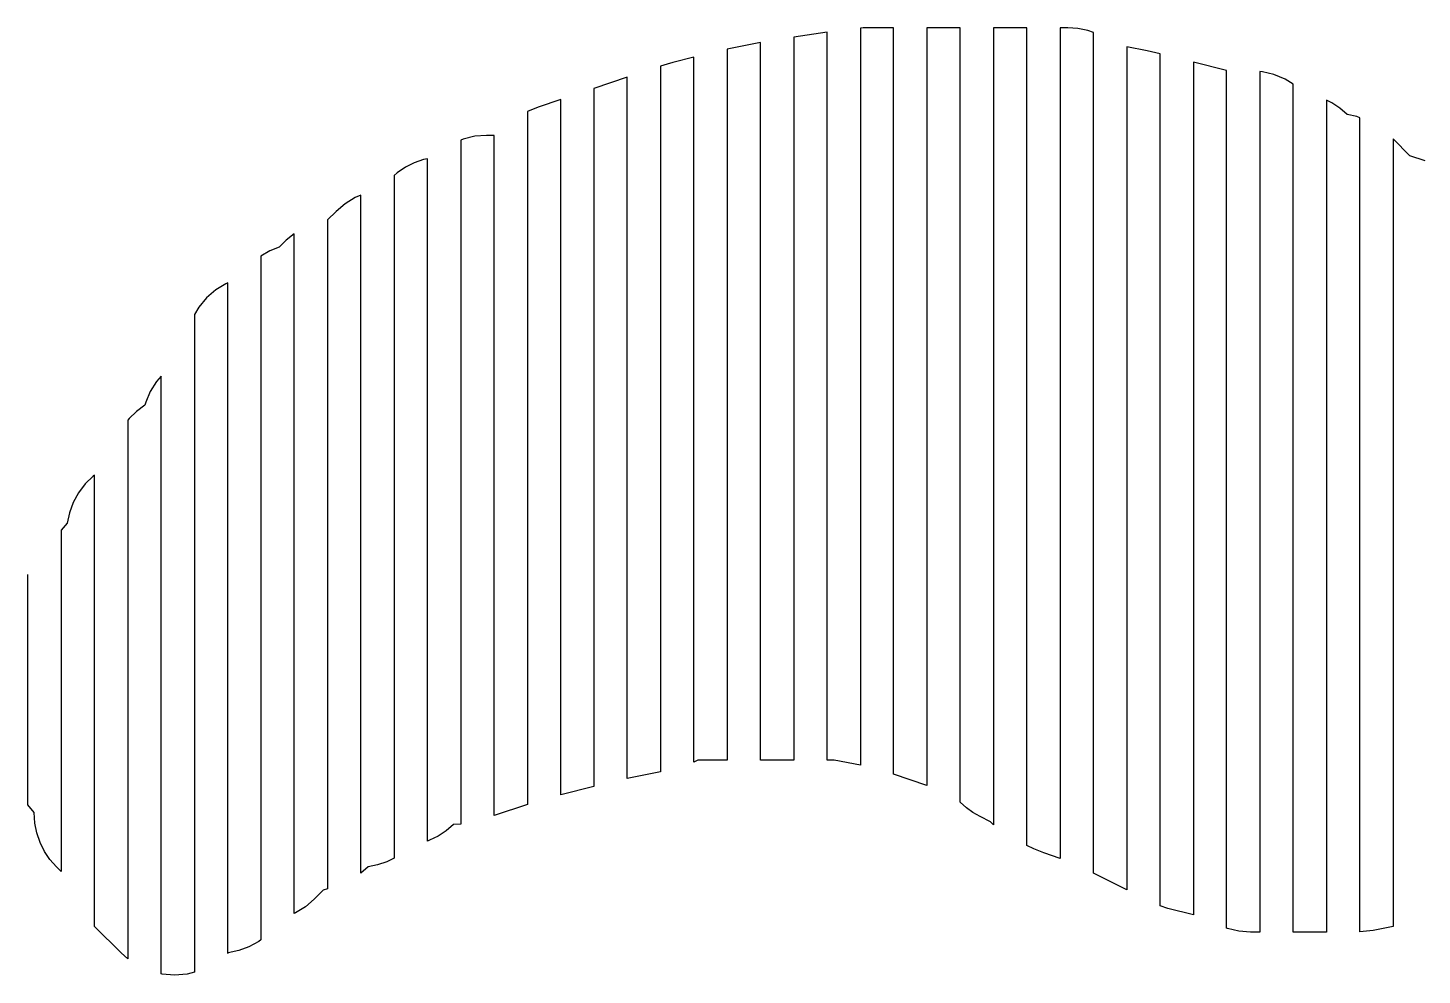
# Model space of a CAD drawing. Header units: metres. Extents: x -6 to 1890, y -8 to 898.
# Drawn here: x 769.6 to 937.1, y 317.9 to 431.8 of the extents above; entities that cross this region are included whole.
import ezdxf

# ---------------------------------------------------------------- set-up
doc = ezdxf.new("R2010")
doc.units = ezdxf.units.M
doc.layers.add('PASSADAS_COMPLETAS', color=1, linetype='CONTINUOUS')
doc.layers.add('PECAS_2D', color=3, linetype='CONTINUOUS')

msp = doc.modelspace()

# ---------------------------------------------------------------- linework, layer by layer
at = {"layer": 'PASSADAS_COMPLETAS'}
msp.add_lwpolyline([(937.433, 415.804), (935.594, 416.417), (933.578, 418.433), (933.578, 411.948), (933.578, 410.651), (933.578, 408.057), (933.578, 405.464), (933.578, 402.87), (933.578, 400.276), (933.578, 397.682), (933.578, 395.088), (933.578, 392.494), (933.578, 389.901), (933.578, 386.01), (933.578, 383.416), (933.578, 382.119), (933.578, 380.822), (933.578, 379.525), (933.578, 378.228), (933.578, 375.634), (933.578, 374.338), (933.578, 373.041), (933.578, 371.744), (933.578, 370.447), (933.578, 369.15), (933.578, 334.133), (933.578, 332.836), (933.578, 331.539), (933.578, 330.242), (933.578, 328.945), (933.578, 327.648), (933.578, 323.758), (931.17, 323.276), (929.578, 323.118), (929.578, 326.982), (929.578, 328.27), (929.578, 329.557), (929.578, 330.845), (929.578, 332.133), (929.578, 333.421), (929.578, 368.191), (929.578, 369.478), (929.578, 370.766), (929.578, 372.054), (929.578, 373.342), (929.578, 374.629), (929.578, 375.917), (929.578, 377.205), (929.578, 378.493), (929.578, 383.644), (929.578, 386.219), (929.578, 388.795), (929.578, 391.37), (929.578, 393.946), (929.578, 396.522), (929.578, 399.097), (929.578, 401.673), (929.578, 404.248), (929.578, 406.824), (929.578, 409.399), (929.578, 413.263), (929.578, 420.989), (929.213, 421.116), (928.064, 421.361), (927.191, 422.129), (926.214, 422.787), (925.578, 423.105), (925.578, 416.611), (925.578, 415.312), (925.578, 412.715), (925.578, 410.117), (925.578, 407.52), (925.578, 404.922), (925.578, 402.325), (925.578, 399.727), (925.578, 397.129), (925.578, 394.532), (925.578, 391.934), (925.578, 389.337), (925.578, 385.44), (925.578, 382.843), (925.578, 380.245), (925.578, 377.648), (925.578, 375.05), (925.578, 373.752), (925.578, 372.453), (925.578, 371.154), (925.578, 369.855), (925.578, 333.49), (925.578, 332.191), (925.578, 330.892), (925.578, 329.593), (925.578, 328.295), (925.578, 326.996), (925.578, 323.099), (921.578, 323.099), (921.578, 326.97), (921.578, 328.26), (921.578, 329.55), (921.578, 330.84), (921.578, 332.13), (921.578, 333.42), (921.578, 372.121), (921.578, 373.411), (921.578, 374.702), (921.578, 375.992), (921.578, 377.282), (921.578, 378.572), (921.578, 381.152), (921.578, 383.732), (921.578, 386.312), (921.578, 388.892), (921.578, 391.472), (921.578, 394.052), (921.578, 396.632), (921.578, 399.213), (921.578, 401.793), (921.578, 404.373), (921.578, 406.953), (921.578, 409.533), (921.578, 412.113), (921.578, 414.693), (921.578, 417.273), (921.578, 418.563), (921.578, 425.014), (920.599, 425.616), (919.263, 426.169), (917.865, 426.502), (917.578, 426.525), (917.578, 420.061), (917.578, 418.768), (917.578, 416.182), (917.578, 413.597), (917.578, 411.011), (917.578, 408.425), (917.578, 405.84), (917.578, 403.254), (917.578, 400.668), (917.578, 398.083), (917.578, 395.497), (917.578, 392.912), (917.578, 390.326), (917.578, 386.447), (917.578, 383.862), (917.578, 381.276), (917.578, 379.983), (917.578, 378.691), (917.578, 377.398), (917.578, 376.105), (917.578, 333.442), (917.578, 332.149), (917.578, 330.856), (917.578, 329.564), (917.578, 328.271), (917.578, 326.978), (917.578, 323.099), (916.459, 323.099), (915.061, 323.207), (913.688, 323.532), (913.578, 323.576), (913.578, 327.441), (913.578, 328.73), (913.578, 330.018), (913.578, 331.306), (913.578, 333.883), (913.578, 378.975), (913.578, 380.263), (913.578, 381.551), (913.578, 382.84), (913.578, 385.416), (913.578, 387.993), (913.578, 390.569), (913.578, 393.146), (913.578, 395.723), (913.578, 398.299), (913.578, 400.876), (913.578, 403.453), (913.578, 406.029), (913.578, 408.606), (913.578, 411.183), (913.578, 413.759), (913.578, 416.336), (913.578, 418.913), (913.578, 420.201), (913.578, 421.489), (913.578, 426.643), (909.578, 427.643), (909.578, 422.455), (909.578, 421.158), (909.578, 418.564), (909.578, 415.97), (909.578, 413.377), (909.578, 410.783), (909.578, 408.189), (909.578, 405.595), (909.578, 401.704), (909.578, 399.11), (909.578, 396.517), (909.578, 393.923), (909.578, 391.329), (909.578, 388.735), (909.578, 386.141), (909.578, 384.844), (909.578, 383.547), (909.578, 382.25), (909.578, 380.954), (909.578, 335.561), (909.578, 334.264), (909.578, 332.968), (909.578, 331.671), (909.578, 330.374), (909.578, 329.077), (909.578, 327.78), (909.578, 325.186), (906.497, 325.956), (905.578, 326.24), (905.578, 330.129), (905.578, 331.425), (905.578, 332.721), (905.578, 334.018), (905.578, 335.314), (905.578, 336.61), (905.578, 381.978), (905.578, 383.274), (905.578, 384.571), (905.578, 385.867), (905.578, 387.163), (905.578, 389.756), (905.578, 392.348), (905.578, 394.941), (905.578, 397.533), (905.578, 400.125), (905.578, 402.718), (905.578, 405.31), (905.578, 407.903), (905.578, 410.495), (905.578, 413.088), (905.578, 415.68), (905.578, 418.273), (905.578, 420.865), (905.578, 422.161), (905.578, 423.458), (905.578, 428.643), (904.025, 429.02), (901.578, 429.51), (901.578, 424.313), (901.578, 423.014), (901.578, 420.415), (901.578, 417.817), (901.578, 415.219), (901.578, 412.62), (901.578, 410.022), (901.578, 407.424), (901.578, 404.825), (901.578, 402.227), (901.578, 399.628), (901.578, 397.03), (901.578, 394.432), (901.578, 391.833), (901.578, 389.235), (901.578, 387.936), (901.578, 386.637), (901.578, 385.337), (901.578, 339.866), (901.578, 338.567), (901.578, 337.268), (901.578, 335.968), (901.578, 334.669), (901.578, 333.37), (901.578, 332.071), (901.578, 328.173), (897.578, 330.173), (897.578, 334.06), (897.578, 335.355), (897.578, 336.651), (897.578, 337.946), (897.578, 339.242), (897.578, 340.537), (897.578, 385.878), (897.578, 387.173), (897.578, 388.469), (897.578, 389.764), (897.578, 391.06), (897.578, 393.65), (897.578, 396.241), (897.578, 398.832), (897.578, 401.423), (897.578, 404.014), (897.578, 406.605), (897.578, 409.196), (897.578, 411.787), (897.578, 414.378), (897.578, 416.969), (897.578, 419.559), (897.578, 422.15), (897.578, 423.446), (897.578, 424.741), (897.578, 431.219), (896.903, 431.455), (895.697, 431.701), (894.485, 431.782), (893.578, 431.782), (893.578, 425.3), (893.578, 424.004), (893.578, 421.411), (893.578, 417.522), (893.578, 414.929), (893.578, 412.336), (893.578, 409.743), (893.578, 407.15), (893.578, 404.557), (893.578, 401.964), (893.578, 399.372), (893.578, 396.779), (893.578, 394.186), (893.578, 391.593), (893.578, 390.297), (893.578, 389), (893.578, 387.704), (893.578, 343.626), (893.578, 342.329), (893.578, 341.033), (893.578, 339.736), (893.578, 338.44), (893.578, 337.143), (893.578, 335.847), (893.578, 331.958), (891.607, 332.615), (890.415, 333.108), (889.578, 333.527), (889.578, 338.698), (889.578, 339.991), (889.578, 341.284), (889.578, 342.577), (889.578, 343.87), (889.578, 345.163), (889.578, 346.455), (889.578, 389.119), (889.578, 390.412), (889.578, 391.704), (889.578, 392.997), (889.578, 395.583), (889.578, 398.169), (889.578, 400.754), (889.578, 403.34), (889.578, 405.926), (889.578, 408.511), (889.578, 411.097), (889.578, 413.683), (889.578, 416.268), (889.578, 418.854), (889.578, 422.732), (889.578, 424.025), (889.578, 425.318), (889.578, 431.782), (885.578, 431.782), (885.578, 425.311), (885.578, 421.428), (885.578, 418.839), (885.578, 416.251), (885.578, 413.662), (885.578, 411.073), (885.578, 408.485), (885.578, 405.896), (885.578, 403.308), (885.578, 400.719), (885.578, 398.13), (885.578, 395.542), (885.578, 394.248), (885.578, 392.953), (885.578, 391.659), (885.578, 390.365), (885.578, 348.947), (885.578, 346.359), (885.578, 345.064), (885.578, 343.77), (885.578, 342.476), (885.578, 341.181), (885.578, 336.004), (885.217, 336.354), (883.952, 336.986), (883.105, 337.468), (882.312, 338.04), (881.578, 338.7), (881.578, 342.578), (881.578, 343.871), (881.578, 345.164), (881.578, 346.457), (881.578, 347.75), (881.578, 349.043), (881.578, 350.335), (881.578, 390.412), (881.578, 391.705), (881.578, 392.998), (881.578, 394.291), (881.578, 396.876), (881.578, 399.462), (881.578, 402.048), (881.578, 404.633), (881.578, 407.219), (881.578, 409.804), (881.578, 412.39), (881.578, 416.268), (881.578, 418.854), (881.578, 421.44), (881.578, 424.025), (881.578, 425.318), (881.578, 426.611), (881.578, 431.782), (877.578, 431.782), (877.578, 426.58), (877.578, 425.279), (877.578, 422.678), (877.578, 420.076), (877.578, 417.475), (877.578, 414.874), (877.578, 412.273), (877.578, 409.671), (877.578, 407.07), (877.578, 404.469), (877.578, 401.868), (877.578, 399.266), (877.578, 396.665), (877.578, 394.064), (877.578, 392.763), (877.578, 390.162), (877.578, 351.143), (877.578, 349.842), (877.578, 348.542), (877.578, 347.241), (877.578, 345.941), (877.578, 344.64), (877.578, 343.339), (877.578, 340.738), (873.578, 342.071), (873.578, 344.672), (873.578, 345.972), (873.578, 347.272), (873.578, 348.572), (873.578, 349.872), (873.578, 351.172), (873.578, 352.473), (873.578, 391.477), (873.578, 392.777), (873.578, 394.078), (873.578, 395.378), (873.578, 396.678), (873.578, 399.278), (873.578, 401.879), (873.578, 404.479), (873.578, 407.079), (873.578, 409.68), (873.578, 412.28), (873.578, 414.88), (873.578, 417.48), (873.578, 420.081), (873.578, 422.681), (873.578, 423.981), (873.578, 425.281), (873.578, 431.782), (869.925, 431.782), (869.578, 431.757), (869.578, 425.242), (869.578, 423.939), (869.578, 421.333), (869.578, 418.727), (869.578, 416.121), (869.578, 413.515), (869.578, 410.909), (869.578, 408.303), (869.578, 405.697), (869.578, 403.091), (869.578, 400.485), (869.578, 397.879), (869.578, 396.576), (869.578, 395.273), (869.578, 393.97), (869.578, 392.667), (869.578, 391.364), (869.578, 352.274), (869.578, 350.971), (869.578, 349.668), (869.578, 348.365), (869.578, 347.062), (869.578, 345.759), (869.578, 343.153), (866.439, 343.781), (865.578, 343.781), (865.578, 347.64), (865.578, 348.927), (865.578, 350.213), (865.578, 351.499), (865.578, 352.786), (865.578, 354.072), (865.578, 391.376), (865.578, 392.663), (865.578, 393.949), (865.578, 395.236), (865.578, 396.522), (865.578, 399.095), (865.578, 401.667), (865.578, 404.24), (865.578, 406.813), (865.578, 409.385), (865.578, 411.958), (865.578, 414.531), (865.578, 417.104), (865.578, 419.676), (865.578, 422.249), (865.578, 423.535), (865.578, 424.822), (865.578, 431.253), (861.578, 430.682), (861.578, 424.197), (861.578, 422.9), (861.578, 420.306), (861.578, 417.712), (861.578, 415.118), (861.578, 412.524), (861.578, 409.93), (861.578, 407.336), (861.578, 404.742), (861.578, 402.147), (861.578, 399.553), (861.578, 396.959), (861.578, 395.662), (861.578, 394.365), (861.578, 393.068), (861.578, 391.771), (861.578, 354.157), (861.578, 352.86), (861.578, 351.563), (861.578, 350.266), (861.578, 348.969), (861.578, 347.672), (861.578, 343.781), (857.578, 343.781), (857.578, 347.642), (857.578, 348.929), (857.578, 350.216), (857.578, 351.503), (857.578, 352.79), (857.578, 354.077), (857.578, 391.4), (857.578, 392.687), (857.578, 393.974), (857.578, 395.261), (857.578, 396.548), (857.578, 399.122), (857.578, 401.696), (857.578, 404.27), (857.578, 406.844), (857.578, 409.418), (857.578, 411.992), (857.578, 414.566), (857.578, 417.14), (857.578, 419.714), (857.578, 422.288), (857.578, 423.575), (857.578, 430.01), (853.578, 429.21), (853.578, 422.738), (853.578, 421.444), (853.578, 418.855), (853.578, 416.266), (853.578, 413.677), (853.578, 411.089), (853.578, 408.5), (853.578, 405.911), (853.578, 403.322), (853.578, 399.439), (853.578, 396.851), (853.578, 394.262), (853.578, 392.967), (853.578, 391.673), (853.578, 390.379), (853.578, 354.136), (853.578, 352.842), (853.578, 351.547), (853.578, 350.253), (853.578, 348.959), (853.578, 347.664), (853.578, 343.781), (850.041, 343.781), (849.578, 343.539), (849.578, 347.449), (849.578, 348.753), (849.578, 350.056), (849.578, 351.36), (849.578, 352.664), (849.578, 353.967), (849.578, 390.466), (849.578, 391.769), (849.578, 393.073), (849.578, 394.376), (849.578, 396.983), (849.578, 399.59), (849.578, 402.197), (849.578, 404.805), (849.578, 407.412), (849.578, 410.019), (849.578, 412.626), (849.578, 415.233), (849.578, 417.84), (849.578, 420.447), (849.578, 421.75), (849.578, 428.268), (847.036, 427.633), (846.366, 427.437), (845.578, 427.175), (845.578, 420.749), (845.578, 419.463), (845.578, 416.893), (845.578, 414.323), (845.578, 411.752), (845.578, 409.182), (845.578, 406.611), (845.578, 404.041), (845.578, 401.47), (845.578, 398.9), (845.578, 396.33), (845.578, 395.044), (845.578, 393.759), (845.578, 392.474), (845.578, 391.189), (845.578, 389.904), (845.578, 388.618), (845.578, 352.633), (845.578, 351.347), (845.578, 350.062), (845.578, 348.777), (845.578, 347.492), (845.578, 346.206), (845.578, 342.351), (841.578, 341.551), (841.578, 345.441), (841.578, 346.738), (841.578, 348.035), (841.578, 349.331), (841.578, 350.628), (841.578, 351.925), (841.578, 354.519), (841.578, 388.235), (841.578, 389.532), (841.578, 390.828), (841.578, 392.125), (841.578, 393.422), (841.578, 396.016), (841.578, 398.609), (841.578, 401.203), (841.578, 403.796), (841.578, 406.39), (841.578, 408.983), (841.578, 411.577), (841.578, 414.17), (841.578, 416.764), (841.578, 418.061), (841.578, 419.357), (841.578, 425.841), (837.578, 424.508), (837.578, 418.052), (837.578, 416.761), (837.578, 415.47), (837.578, 412.888), (837.578, 410.306), (837.578, 409.014), (837.578, 406.432), (837.578, 403.85), (837.578, 401.268), (837.578, 398.685), (837.578, 396.103), (837.578, 393.521), (837.578, 392.23), (837.578, 390.939), (837.578, 389.648), (837.578, 388.356), (837.578, 387.065), (837.578, 350.914), (837.578, 349.623), (837.578, 348.332), (837.578, 347.04), (837.578, 345.749), (837.578, 344.458), (837.578, 340.585), (833.578, 339.585), (833.578, 343.443), (833.578, 344.729), (833.578, 346.015), (833.578, 347.301), (833.578, 348.587), (833.578, 349.873), (833.578, 387.167), (833.578, 388.453), (833.578, 389.739), (833.578, 391.025), (833.578, 392.311), (833.578, 394.883), (833.578, 397.455), (833.578, 400.027), (833.578, 402.599), (833.578, 405.171), (833.578, 407.743), (833.578, 409.029), (833.578, 411.601), (833.578, 412.887), (833.578, 414.173), (833.578, 415.459), (833.578, 416.745), (833.578, 423.175), (830.855, 422.267), (829.578, 421.729), (829.578, 415.223), (829.578, 413.922), (829.578, 412.621), (829.578, 411.32), (829.578, 410.019), (829.578, 408.718), (829.578, 406.115), (829.578, 404.814), (829.578, 402.212), (829.578, 399.61), (829.578, 398.309), (829.578, 395.706), (829.578, 393.104), (829.578, 390.502), (829.578, 389.201), (829.578, 387.9), (829.578, 386.599), (829.578, 350.167), (829.578, 348.866), (829.578, 347.565), (829.578, 346.264), (829.578, 344.963), (829.578, 343.662), (829.578, 342.361), (829.578, 338.457), (825.578, 337.124), (825.578, 341.016), (825.578, 342.313), (825.578, 343.611), (825.578, 344.908), (825.578, 346.205), (825.578, 347.503), (825.578, 383.828), (825.578, 385.125), (825.578, 386.423), (825.578, 387.72), (825.578, 389.017), (825.578, 391.612), (825.578, 394.207), (825.578, 396.801), (825.578, 398.099), (825.578, 400.693), (825.578, 401.991), (825.578, 403.288), (825.578, 405.883), (825.578, 407.18), (825.578, 408.477), (825.578, 409.775), (825.578, 411.072), (825.578, 412.369), (825.578, 413.667), (825.578, 418.856), (824.684, 418.856), (823.278, 418.747), (821.88, 418.413), (821.578, 418.288), (821.578, 411.865), (821.578, 410.58), (821.578, 409.295), (821.578, 408.01), (821.578, 406.726), (821.578, 405.441), (821.578, 404.156), (821.578, 402.872), (821.578, 401.587), (821.578, 400.302), (821.578, 399.018), (821.578, 397.733), (821.578, 396.448), (821.578, 393.879), (821.578, 392.594), (821.578, 390.025), (821.578, 388.74), (821.578, 387.455), (821.578, 386.171), (821.578, 384.886), (821.578, 383.601), (821.578, 382.316), (821.578, 346.345), (821.578, 345.06), (821.578, 343.775), (821.578, 342.49), (821.578, 341.206), (821.578, 339.921), (821.578, 336.067), (820.697, 336.026), (819.831, 335.282), (818.868, 334.645), (817.827, 334.134), (817.578, 334.049), (817.578, 339.255), (817.578, 340.556), (817.578, 341.858), (817.578, 343.159), (817.578, 344.461), (817.578, 380.903), (817.578, 382.205), (817.578, 383.506), (817.578, 384.808), (817.578, 386.109), (817.578, 387.411), (817.578, 390.014), (817.578, 391.315), (817.578, 392.617), (817.578, 393.918), (817.578, 395.22), (817.578, 396.521), (817.578, 397.823), (817.578, 399.124), (817.578, 400.426), (817.578, 401.727), (817.578, 403.029), (817.578, 404.33), (817.578, 405.632), (817.578, 406.933), (817.578, 408.235), (817.578, 409.536), (817.578, 416.044), (817.101, 415.945), (815.988, 415.56), (814.929, 415.032), (813.952, 414.374), (813.578, 414.045), (813.578, 407.533), (813.578, 406.231), (813.578, 404.929), (813.578, 403.627), (813.578, 402.325), (813.578, 401.022), (813.578, 399.72), (813.578, 398.418), (813.578, 395.814), (813.578, 394.511), (813.578, 393.209), (813.578, 391.907), (813.578, 390.605), (813.578, 389.302), (813.578, 388), (813.578, 386.698), (813.578, 385.396), (813.578, 384.094), (813.578, 382.791), (813.578, 381.489), (813.578, 380.187), (813.578, 343.725), (813.578, 342.423), (813.578, 341.12), (813.578, 339.818), (813.578, 338.516), (813.578, 337.214), (813.578, 335.911), (813.578, 332.005), (812.698, 331.566), (811.585, 331.181), (810.437, 330.935), (809.578, 330.2), (809.578, 334.079), (809.578, 335.373), (809.578, 336.666), (809.578, 337.959), (809.578, 339.252), (809.578, 340.546), (809.578, 378.05), (809.578, 379.344), (809.578, 380.637), (809.578, 381.93), (809.578, 383.223), (809.578, 384.517), (809.578, 385.81), (809.578, 387.103), (809.578, 388.397), (809.578, 389.69), (809.578, 390.983), (809.578, 392.276), (809.578, 393.57), (809.578, 394.863), (809.578, 396.156), (809.578, 397.449), (809.578, 398.743), (809.578, 400.036), (809.578, 401.329), (809.578, 402.622), (809.578, 403.916), (809.578, 405.209), (809.578, 411.675), (808.881, 411.381), (807.681, 410.64), (806.616, 409.728), (805.578, 408.69), (805.578, 402.207), (805.578, 400.91), (805.578, 399.614), (805.578, 398.317), (805.578, 397.021), (805.578, 395.724), (805.578, 394.428), (805.578, 393.131), (805.578, 390.538), (805.578, 389.241), (805.578, 387.945), (805.578, 386.648), (805.578, 385.352), (805.578, 384.055), (805.578, 382.759), (805.578, 381.462), (805.578, 380.165), (805.578, 378.869), (805.578, 377.572), (805.578, 376.276), (805.578, 339.972), (805.578, 338.675), (805.578, 337.379), (805.578, 336.082), (805.578, 334.786), (805.578, 333.489), (805.578, 332.193), (805.578, 328.303), (805.04, 328.124), (803.974, 327.057), (802.909, 326.145), (801.709, 325.404), (801.578, 325.348), (801.578, 329.237), (801.578, 330.533), (801.578, 331.83), (801.578, 333.126), (801.578, 334.422), (801.578, 335.718), (801.578, 337.015), (801.578, 374.605), (801.578, 377.198), (801.578, 378.494), (801.578, 379.79), (801.578, 381.087), (801.578, 382.383), (801.578, 383.679), (801.578, 384.975), (801.578, 386.272), (801.578, 387.568), (801.578, 388.864), (801.578, 390.16), (801.578, 391.456), (801.578, 392.753), (801.578, 394.049), (801.578, 395.345), (801.578, 396.641), (801.578, 397.938), (801.578, 399.234), (801.578, 407.011), (800.613, 406.279), (799.769, 405.442), (798.645, 404.972), (797.578, 404.345), (797.578, 396.519), (797.578, 393.911), (797.578, 392.606), (797.578, 391.302), (797.578, 389.998), (797.578, 388.694), (797.578, 387.389), (797.578, 386.085), (797.578, 384.781), (797.578, 383.476), (797.578, 382.172), (797.578, 380.868), (797.578, 379.564), (797.578, 378.259), (797.578, 376.955), (797.578, 375.651), (797.578, 374.347), (797.578, 373.042), (797.578, 371.738), (797.578, 333.914), (797.578, 332.61), (797.578, 331.306), (797.578, 330.001), (797.578, 328.697), (797.578, 327.393), (797.578, 322.176), (797.301, 321.967), (796.135, 321.33), (794.901, 320.874), (793.633, 320.594), (793.578, 320.547), (793.578, 324.446), (793.578, 325.746), (793.578, 327.045), (793.578, 328.345), (793.578, 329.645), (793.578, 330.944), (793.578, 332.244), (793.578, 371.235), (793.578, 373.834), (793.578, 375.134), (793.578, 376.434), (793.578, 377.733), (793.578, 379.033), (793.578, 380.333), (793.578, 381.633), (793.578, 382.932), (793.578, 384.232), (793.578, 385.532), (793.578, 386.831), (793.578, 388.131), (793.578, 389.431), (793.578, 390.73), (793.578, 392.03), (793.578, 393.33), (793.578, 401.128), (793.362, 401.037), (792.142, 400.279), (791.049, 399.331), (790.126, 398.23), (789.578, 397.318), (789.578, 386.952), (789.578, 385.656), (789.578, 384.36), (789.578, 383.065), (789.578, 381.769), (789.578, 380.473), (789.578, 379.177), (789.578, 377.881), (789.578, 376.586), (789.578, 375.29), (789.578, 373.994), (789.578, 372.698), (789.578, 371.402), (789.578, 368.811), (789.578, 328.642), (789.578, 327.346), (789.578, 326.05), (789.578, 324.754), (789.578, 323.458), (789.578, 322.163), (789.578, 318.275), (788.696, 318.053), (787.198, 317.929), (785.701, 318.053), (785.578, 318.084), (785.578, 321.932), (785.578, 323.215), (785.578, 324.498), (785.578, 325.781), (785.578, 327.064), (785.578, 328.347), (785.578, 329.63), (785.578, 333.478), (785.578, 365.549), (785.578, 366.832), (785.578, 368.115), (785.578, 369.397), (785.578, 370.68), (785.578, 371.963), (785.578, 374.529), (785.578, 375.812), (785.578, 377.094), (785.578, 378.377), (785.578, 379.66), (785.578, 380.943), (785.578, 382.226), (785.578, 389.923), (785.022, 389.274), (784.28, 388.074), (783.736, 386.782), (783.614, 386.416), (782.626, 385.691), (781.737, 384.832), (781.578, 384.63), (781.578, 375.567), (781.578, 374.272), (781.578, 372.977), (781.578, 371.682), (781.578, 370.387), (781.578, 369.093), (781.578, 367.798), (781.578, 366.503), (781.578, 365.208), (781.578, 363.913), (781.578, 362.619), (781.578, 335.428), (781.578, 334.133), (781.578, 332.838), (781.578, 331.544), (781.578, 330.249), (781.578, 328.954), (781.578, 327.659), (781.578, 326.364), (781.578, 319.891), (780.764, 320.594), (777.578, 323.78), (777.578, 331.529), (777.578, 332.82), (777.578, 334.112), (777.578, 335.403), (777.578, 336.694), (777.578, 337.986), (777.578, 339.277), (777.578, 340.569), (777.578, 344.443), (777.578, 358.649), (777.578, 361.232), (777.578, 362.523), (777.578, 363.815), (777.578, 365.106), (777.578, 366.398), (777.578, 367.689), (777.578, 368.981), (777.578, 378.021), (777.408, 377.895), (776.473, 376.971), (775.673, 375.91), (775.036, 374.744), (774.58, 373.51), (774.301, 372.242), (773.578, 371.398), (773.578, 363.705), (773.578, 362.422), (773.578, 361.14), (773.578, 359.858), (773.578, 358.576), (773.578, 357.293), (773.578, 348.317), (773.578, 347.035), (773.578, 344.47), (773.578, 343.188), (773.578, 341.906), (773.578, 340.623), (773.578, 330.365), (773.008, 330.935), (772.233, 331.817), (771.569, 332.808), (771.035, 333.887), (770.649, 335.028), (770.418, 336.199), (770.343, 337.479), (769.578, 338.391), (769.578, 366.067)], dxfattribs=at)
at = {"layer": 'PECAS_2D'}
msp.add_lwpolyline([(937.433, 415.804), (935.594, 416.417), (933.578, 418.433), (933.578, 411.948), (933.578, 410.651), (933.578, 408.057), (933.578, 405.464), (933.578, 402.87), (933.578, 400.276), (933.578, 397.682), (933.578, 395.088), (933.578, 392.494), (933.578, 389.901), (933.578, 386.01), (933.578, 383.416), (933.578, 382.119), (933.578, 380.822), (933.578, 379.525), (933.578, 378.228), (933.578, 375.634), (933.578, 374.338), (933.578, 373.041), (933.578, 371.744), (933.578, 370.447), (933.578, 369.15), (933.578, 334.133), (933.578, 332.836), (933.578, 331.539), (933.578, 330.242), (933.578, 328.945), (933.578, 327.648), (933.578, 323.758), (931.17, 323.276), (929.578, 323.118), (929.578, 326.982), (929.578, 328.27), (929.578, 329.557), (929.578, 330.845), (929.578, 332.133), (929.578, 333.421), (929.578, 368.191), (929.578, 369.478), (929.578, 370.766), (929.578, 372.054), (929.578, 373.342), (929.578, 374.629), (929.578, 375.917), (929.578, 377.205), (929.578, 378.493), (929.578, 383.644), (929.578, 386.219), (929.578, 388.795), (929.578, 391.37), (929.578, 393.946), (929.578, 396.522), (929.578, 399.097), (929.578, 401.673), (929.578, 404.248), (929.578, 406.824), (929.578, 409.399), (929.578, 413.263), (929.578, 420.989), (929.213, 421.116), (928.064, 421.361), (927.191, 422.129), (926.214, 422.787), (925.578, 423.105), (925.578, 416.611), (925.578, 415.312), (925.578, 412.715), (925.578, 410.117), (925.578, 407.52), (925.578, 404.922), (925.578, 402.325), (925.578, 399.727), (925.578, 397.129), (925.578, 394.532), (925.578, 391.934), (925.578, 389.337), (925.578, 385.44), (925.578, 382.843), (925.578, 380.245), (925.578, 377.648), (925.578, 375.05), (925.578, 373.752), (925.578, 372.453), (925.578, 371.154), (925.578, 369.855), (925.578, 333.49), (925.578, 332.191), (925.578, 330.892), (925.578, 329.593), (925.578, 328.295), (925.578, 326.996), (925.578, 323.099), (921.578, 323.099), (921.578, 326.97), (921.578, 328.26), (921.578, 329.55), (921.578, 330.84), (921.578, 332.13), (921.578, 333.42), (921.578, 372.121), (921.578, 373.411), (921.578, 374.702), (921.578, 375.992), (921.578, 377.282), (921.578, 378.572), (921.578, 381.152), (921.578, 383.732), (921.578, 386.312), (921.578, 388.892), (921.578, 391.472), (921.578, 394.052), (921.578, 396.632), (921.578, 399.213), (921.578, 401.793), (921.578, 404.373), (921.578, 406.953), (921.578, 409.533), (921.578, 412.113), (921.578, 414.693), (921.578, 417.273), (921.578, 418.563), (921.578, 425.014), (920.599, 425.616), (919.263, 426.169), (917.865, 426.502), (917.578, 426.525), (917.578, 420.061), (917.578, 418.768), (917.578, 416.182), (917.578, 413.597), (917.578, 411.011), (917.578, 408.425), (917.578, 405.84), (917.578, 403.254), (917.578, 400.668), (917.578, 398.083), (917.578, 395.497), (917.578, 392.912), (917.578, 390.326), (917.578, 386.447), (917.578, 383.862), (917.578, 381.276), (917.578, 379.983), (917.578, 378.691), (917.578, 377.398), (917.578, 376.105), (917.578, 333.442), (917.578, 332.149), (917.578, 330.856), (917.578, 329.564), (917.578, 328.271), (917.578, 326.978), (917.578, 323.099), (916.459, 323.099), (915.061, 323.207), (913.688, 323.532), (913.578, 323.576), (913.578, 327.441), (913.578, 328.73), (913.578, 330.018), (913.578, 331.306), (913.578, 333.883), (913.578, 378.975), (913.578, 380.263), (913.578, 381.551), (913.578, 382.84), (913.578, 385.416), (913.578, 387.993), (913.578, 390.569), (913.578, 393.146), (913.578, 395.723), (913.578, 398.299), (913.578, 400.876), (913.578, 403.453), (913.578, 406.029), (913.578, 408.606), (913.578, 411.183), (913.578, 413.759), (913.578, 416.336), (913.578, 418.913), (913.578, 420.201), (913.578, 421.489), (913.578, 426.643), (909.578, 427.643), (909.578, 422.455), (909.578, 421.158), (909.578, 418.564), (909.578, 415.97), (909.578, 413.377), (909.578, 410.783), (909.578, 408.189), (909.578, 405.595), (909.578, 401.704), (909.578, 399.11), (909.578, 396.517), (909.578, 393.923), (909.578, 391.329), (909.578, 388.735), (909.578, 386.141), (909.578, 384.844), (909.578, 383.547), (909.578, 382.25), (909.578, 380.954), (909.578, 335.561), (909.578, 334.264), (909.578, 332.968), (909.578, 331.671), (909.578, 330.374), (909.578, 329.077), (909.578, 327.78), (909.578, 325.186), (906.497, 325.956), (905.578, 326.24), (905.578, 330.129), (905.578, 331.425), (905.578, 332.721), (905.578, 334.018), (905.578, 335.314), (905.578, 336.61), (905.578, 381.978), (905.578, 383.274), (905.578, 384.571), (905.578, 385.867), (905.578, 387.163), (905.578, 389.756), (905.578, 392.348), (905.578, 394.941), (905.578, 397.533), (905.578, 400.125), (905.578, 402.718), (905.578, 405.31), (905.578, 407.903), (905.578, 410.495), (905.578, 413.088), (905.578, 415.68), (905.578, 418.273), (905.578, 420.865), (905.578, 422.161), (905.578, 423.458), (905.578, 428.643), (904.025, 429.02), (901.578, 429.51), (901.578, 424.313), (901.578, 423.014), (901.578, 420.415), (901.578, 417.817), (901.578, 415.219), (901.578, 412.62), (901.578, 410.022), (901.578, 407.424), (901.578, 404.825), (901.578, 402.227), (901.578, 399.628), (901.578, 397.03), (901.578, 394.432), (901.578, 391.833), (901.578, 389.235), (901.578, 387.936), (901.578, 386.637), (901.578, 385.337), (901.578, 339.866), (901.578, 338.567), (901.578, 337.268), (901.578, 335.968), (901.578, 334.669), (901.578, 333.37), (901.578, 332.071), (901.578, 328.173), (897.578, 330.173), (897.578, 334.06), (897.578, 335.355), (897.578, 336.651), (897.578, 337.946), (897.578, 339.242), (897.578, 340.537), (897.578, 385.878), (897.578, 387.173), (897.578, 388.469), (897.578, 389.764), (897.578, 391.06), (897.578, 393.65), (897.578, 396.241), (897.578, 398.832), (897.578, 401.423), (897.578, 404.014), (897.578, 406.605), (897.578, 409.196), (897.578, 411.787), (897.578, 414.378), (897.578, 416.969), (897.578, 419.559), (897.578, 422.15), (897.578, 423.446), (897.578, 424.741), (897.578, 431.219), (896.903, 431.455), (895.697, 431.701), (894.485, 431.782), (893.578, 431.782), (893.578, 425.3), (893.578, 424.004), (893.578, 421.411), (893.578, 417.522), (893.578, 414.929), (893.578, 412.336), (893.578, 409.743), (893.578, 407.15), (893.578, 404.557), (893.578, 401.964), (893.578, 399.372), (893.578, 396.779), (893.578, 394.186), (893.578, 391.593), (893.578, 390.297), (893.578, 389), (893.578, 387.704), (893.578, 343.626), (893.578, 342.329), (893.578, 341.033), (893.578, 339.736), (893.578, 338.44), (893.578, 337.143), (893.578, 335.847), (893.578, 331.958), (891.607, 332.615), (890.415, 333.108), (889.578, 333.527), (889.578, 338.698), (889.578, 339.991), (889.578, 341.284), (889.578, 342.577), (889.578, 343.87), (889.578, 345.163), (889.578, 346.455), (889.578, 389.119), (889.578, 390.412), (889.578, 391.704), (889.578, 392.997), (889.578, 395.583), (889.578, 398.169), (889.578, 400.754), (889.578, 403.34), (889.578, 405.926), (889.578, 408.511), (889.578, 411.097), (889.578, 413.683), (889.578, 416.268), (889.578, 418.854), (889.578, 422.732), (889.578, 424.025), (889.578, 425.318), (889.578, 431.782), (885.578, 431.782), (885.578, 425.311), (885.578, 421.428), (885.578, 418.839), (885.578, 416.251), (885.578, 413.662), (885.578, 411.073), (885.578, 408.485), (885.578, 405.896), (885.578, 403.308), (885.578, 400.719), (885.578, 398.13), (885.578, 395.542), (885.578, 394.248), (885.578, 392.953), (885.578, 391.659), (885.578, 390.365), (885.578, 348.947), (885.578, 346.359), (885.578, 345.064), (885.578, 343.77), (885.578, 342.476), (885.578, 341.181), (885.578, 336.004), (885.217, 336.354), (883.952, 336.986), (883.105, 337.468), (882.312, 338.04), (881.578, 338.7), (881.578, 342.578), (881.578, 343.871), (881.578, 345.164), (881.578, 346.457), (881.578, 347.75), (881.578, 349.043), (881.578, 350.335), (881.578, 390.412), (881.578, 391.705), (881.578, 392.998), (881.578, 394.291), (881.578, 396.876), (881.578, 399.462), (881.578, 402.048), (881.578, 404.633), (881.578, 407.219), (881.578, 409.804), (881.578, 412.39), (881.578, 416.268), (881.578, 418.854), (881.578, 421.44), (881.578, 424.025), (881.578, 425.318), (881.578, 426.611), (881.578, 431.782), (877.578, 431.782), (877.578, 426.58), (877.578, 425.279), (877.578, 422.678), (877.578, 420.076), (877.578, 417.475), (877.578, 414.874), (877.578, 412.273), (877.578, 409.671), (877.578, 407.07), (877.578, 404.469), (877.578, 401.868), (877.578, 399.266), (877.578, 396.665), (877.578, 394.064), (877.578, 392.763), (877.578, 390.162), (877.578, 351.143), (877.578, 349.842), (877.578, 348.542), (877.578, 347.241), (877.578, 345.941), (877.578, 344.64), (877.578, 343.339), (877.578, 340.738), (873.578, 342.071), (873.578, 344.672), (873.578, 345.972), (873.578, 347.272), (873.578, 348.572), (873.578, 349.872), (873.578, 351.172), (873.578, 352.473), (873.578, 391.477), (873.578, 392.777), (873.578, 394.078), (873.578, 395.378), (873.578, 396.678), (873.578, 399.278), (873.578, 401.879), (873.578, 404.479), (873.578, 407.079), (873.578, 409.68), (873.578, 412.28), (873.578, 414.88), (873.578, 417.48), (873.578, 420.081), (873.578, 422.681), (873.578, 423.981), (873.578, 425.281), (873.578, 431.782), (869.925, 431.782), (869.578, 431.757), (869.578, 425.242), (869.578, 423.939), (869.578, 421.333), (869.578, 418.727), (869.578, 416.121), (869.578, 413.515), (869.578, 410.909), (869.578, 408.303), (869.578, 405.697), (869.578, 403.091), (869.578, 400.485), (869.578, 397.879), (869.578, 396.576), (869.578, 395.273), (869.578, 393.97), (869.578, 392.667), (869.578, 391.364), (869.578, 352.274), (869.578, 350.971), (869.578, 349.668), (869.578, 348.365), (869.578, 347.062), (869.578, 345.759), (869.578, 343.153), (866.439, 343.781), (865.578, 343.781), (865.578, 347.64), (865.578, 348.927), (865.578, 350.213), (865.578, 351.499), (865.578, 352.786), (865.578, 354.072), (865.578, 391.376), (865.578, 392.663), (865.578, 393.949), (865.578, 395.236), (865.578, 396.522), (865.578, 399.095), (865.578, 401.667), (865.578, 404.24), (865.578, 406.813), (865.578, 409.385), (865.578, 411.958), (865.578, 414.531), (865.578, 417.104), (865.578, 419.676), (865.578, 422.249), (865.578, 423.535), (865.578, 424.822), (865.578, 431.253), (861.578, 430.682), (861.578, 424.197), (861.578, 422.9), (861.578, 420.306), (861.578, 417.712), (861.578, 415.118), (861.578, 412.524), (861.578, 409.93), (861.578, 407.336), (861.578, 404.742), (861.578, 402.147), (861.578, 399.553), (861.578, 396.959), (861.578, 395.662), (861.578, 394.365), (861.578, 393.068), (861.578, 391.771), (861.578, 354.157), (861.578, 352.86), (861.578, 351.563), (861.578, 350.266), (861.578, 348.969), (861.578, 347.672), (861.578, 343.781), (857.578, 343.781), (857.578, 347.642), (857.578, 348.929), (857.578, 350.216), (857.578, 351.503), (857.578, 352.79), (857.578, 354.077), (857.578, 391.4), (857.578, 392.687), (857.578, 393.974), (857.578, 395.261), (857.578, 396.548), (857.578, 399.122), (857.578, 401.696), (857.578, 404.27), (857.578, 406.844), (857.578, 409.418), (857.578, 411.992), (857.578, 414.566), (857.578, 417.14), (857.578, 419.714), (857.578, 422.288), (857.578, 423.575), (857.578, 430.01), (853.578, 429.21), (853.578, 422.738), (853.578, 421.444), (853.578, 418.855), (853.578, 416.266), (853.578, 413.677), (853.578, 411.089), (853.578, 408.5), (853.578, 405.911), (853.578, 403.322), (853.578, 399.439), (853.578, 396.851), (853.578, 394.262), (853.578, 392.967), (853.578, 391.673), (853.578, 390.379), (853.578, 354.136), (853.578, 352.842), (853.578, 351.547), (853.578, 350.253), (853.578, 348.959), (853.578, 347.664), (853.578, 343.781), (850.041, 343.781), (849.578, 343.539), (849.578, 347.449), (849.578, 348.753), (849.578, 350.056), (849.578, 351.36), (849.578, 352.664), (849.578, 353.967), (849.578, 390.466), (849.578, 391.769), (849.578, 393.073), (849.578, 394.376), (849.578, 396.983), (849.578, 399.59), (849.578, 402.197), (849.578, 404.805), (849.578, 407.412), (849.578, 410.019), (849.578, 412.626), (849.578, 415.233), (849.578, 417.84), (849.578, 420.447), (849.578, 421.75), (849.578, 428.268), (847.036, 427.633), (846.366, 427.437), (845.578, 427.175), (845.578, 420.749), (845.578, 419.463), (845.578, 416.893), (845.578, 414.323), (845.578, 411.752), (845.578, 409.182), (845.578, 406.611), (845.578, 404.041), (845.578, 401.47), (845.578, 398.9), (845.578, 396.33), (845.578, 395.044), (845.578, 393.759), (845.578, 392.474), (845.578, 391.189), (845.578, 389.904), (845.578, 388.618), (845.578, 352.633), (845.578, 351.347), (845.578, 350.062), (845.578, 348.777), (845.578, 347.492), (845.578, 346.206), (845.578, 342.351), (841.578, 341.551), (841.578, 345.441), (841.578, 346.738), (841.578, 348.035), (841.578, 349.331), (841.578, 350.628), (841.578, 351.925), (841.578, 354.519), (841.578, 388.235), (841.578, 389.532), (841.578, 390.828), (841.578, 392.125), (841.578, 393.422), (841.578, 396.016), (841.578, 398.609), (841.578, 401.203), (841.578, 403.796), (841.578, 406.39), (841.578, 408.983), (841.578, 411.577), (841.578, 414.17), (841.578, 416.764), (841.578, 418.061), (841.578, 419.357), (841.578, 425.841), (837.578, 424.508), (837.578, 418.052), (837.578, 416.761), (837.578, 415.47), (837.578, 412.888), (837.578, 410.306), (837.578, 409.014), (837.578, 406.432), (837.578, 403.85), (837.578, 401.268), (837.578, 398.685), (837.578, 396.103), (837.578, 393.521), (837.578, 392.23), (837.578, 390.939), (837.578, 389.648), (837.578, 388.356), (837.578, 387.065), (837.578, 350.914), (837.578, 349.623), (837.578, 348.332), (837.578, 347.04), (837.578, 345.749), (837.578, 344.458), (837.578, 340.585), (833.578, 339.585), (833.578, 343.443), (833.578, 344.729), (833.578, 346.015), (833.578, 347.301), (833.578, 348.587), (833.578, 349.873), (833.578, 387.167), (833.578, 388.453), (833.578, 389.739), (833.578, 391.025), (833.578, 392.311), (833.578, 394.883), (833.578, 397.455), (833.578, 400.027), (833.578, 402.599), (833.578, 405.171), (833.578, 407.743), (833.578, 409.029), (833.578, 411.601), (833.578, 412.887), (833.578, 414.173), (833.578, 415.459), (833.578, 416.745), (833.578, 423.175), (830.855, 422.267), (829.578, 421.729), (829.578, 415.223), (829.578, 413.922), (829.578, 412.621), (829.578, 411.32), (829.578, 410.019), (829.578, 408.718), (829.578, 406.115), (829.578, 404.814), (829.578, 402.212), (829.578, 399.61), (829.578, 398.309), (829.578, 395.706), (829.578, 393.104), (829.578, 390.502), (829.578, 389.201), (829.578, 387.9), (829.578, 386.599), (829.578, 350.167), (829.578, 348.866), (829.578, 347.565), (829.578, 346.264), (829.578, 344.963), (829.578, 343.662), (829.578, 342.361), (829.578, 338.457), (825.578, 337.124), (825.578, 341.016), (825.578, 342.313), (825.578, 343.611), (825.578, 344.908), (825.578, 346.205), (825.578, 347.503), (825.578, 383.828), (825.578, 385.125), (825.578, 386.423), (825.578, 387.72), (825.578, 389.017), (825.578, 391.612), (825.578, 394.207), (825.578, 396.801), (825.578, 398.099), (825.578, 400.693), (825.578, 401.991), (825.578, 403.288), (825.578, 405.883), (825.578, 407.18), (825.578, 408.477), (825.578, 409.775), (825.578, 411.072), (825.578, 412.369), (825.578, 413.667), (825.578, 418.856), (824.684, 418.856), (823.278, 418.747), (821.88, 418.413), (821.578, 418.288), (821.578, 411.865), (821.578, 410.58), (821.578, 409.295), (821.578, 408.01), (821.578, 406.726), (821.578, 405.441), (821.578, 404.156), (821.578, 402.872), (821.578, 401.587), (821.578, 400.302), (821.578, 399.018), (821.578, 397.733), (821.578, 396.448), (821.578, 393.879), (821.578, 392.594), (821.578, 390.025), (821.578, 388.74), (821.578, 387.455), (821.578, 386.171), (821.578, 384.886), (821.578, 383.601), (821.578, 382.316), (821.578, 346.345), (821.578, 345.06), (821.578, 343.775), (821.578, 342.49), (821.578, 341.206), (821.578, 339.921), (821.578, 336.067), (820.697, 336.026), (819.831, 335.282), (818.868, 334.645), (817.827, 334.134), (817.578, 334.049), (817.578, 339.255), (817.578, 340.556), (817.578, 341.858), (817.578, 343.159), (817.578, 344.461), (817.578, 380.903), (817.578, 382.205), (817.578, 383.506), (817.578, 384.808), (817.578, 386.109), (817.578, 387.411), (817.578, 390.014), (817.578, 391.315), (817.578, 392.617), (817.578, 393.918), (817.578, 395.22), (817.578, 396.521), (817.578, 397.823), (817.578, 399.124), (817.578, 400.426), (817.578, 401.727), (817.578, 403.029), (817.578, 404.33), (817.578, 405.632), (817.578, 406.933), (817.578, 408.235), (817.578, 409.536), (817.578, 416.044), (817.101, 415.945), (815.988, 415.56), (814.929, 415.032), (813.952, 414.374), (813.578, 414.045), (813.578, 407.533), (813.578, 406.231), (813.578, 404.929), (813.578, 403.627), (813.578, 402.325), (813.578, 401.022), (813.578, 399.72), (813.578, 398.418), (813.578, 395.814), (813.578, 394.511), (813.578, 393.209), (813.578, 391.907), (813.578, 390.605), (813.578, 389.302), (813.578, 388), (813.578, 386.698), (813.578, 385.396), (813.578, 384.094), (813.578, 382.791), (813.578, 381.489), (813.578, 380.187), (813.578, 343.725), (813.578, 342.423), (813.578, 341.12), (813.578, 339.818), (813.578, 338.516), (813.578, 337.214), (813.578, 335.911), (813.578, 332.005), (812.698, 331.566), (811.585, 331.181), (810.437, 330.935), (809.578, 330.2), (809.578, 334.079), (809.578, 335.373), (809.578, 336.666), (809.578, 337.959), (809.578, 339.252), (809.578, 340.546), (809.578, 378.05), (809.578, 379.344), (809.578, 380.637), (809.578, 381.93), (809.578, 383.223), (809.578, 384.517), (809.578, 385.81), (809.578, 387.103), (809.578, 388.397), (809.578, 389.69), (809.578, 390.983), (809.578, 392.276), (809.578, 393.57), (809.578, 394.863), (809.578, 396.156), (809.578, 397.449), (809.578, 398.743), (809.578, 400.036), (809.578, 401.329), (809.578, 402.622), (809.578, 403.916), (809.578, 405.209), (809.578, 411.675), (808.881, 411.381), (807.681, 410.64), (806.616, 409.728), (805.578, 408.69), (805.578, 402.207), (805.578, 400.91), (805.578, 399.614), (805.578, 398.317), (805.578, 397.021), (805.578, 395.724), (805.578, 394.428), (805.578, 393.131), (805.578, 390.538), (805.578, 389.241), (805.578, 387.945), (805.578, 386.648), (805.578, 385.352), (805.578, 384.055), (805.578, 382.759), (805.578, 381.462), (805.578, 380.165), (805.578, 378.869), (805.578, 377.572), (805.578, 376.276), (805.578, 339.972), (805.578, 338.675), (805.578, 337.379), (805.578, 336.082), (805.578, 334.786), (805.578, 333.489), (805.578, 332.193), (805.578, 328.303), (805.04, 328.124), (803.974, 327.057), (802.909, 326.145), (801.709, 325.404), (801.578, 325.348), (801.578, 329.237), (801.578, 330.533), (801.578, 331.83), (801.578, 333.126), (801.578, 334.422), (801.578, 335.718), (801.578, 337.015), (801.578, 374.605), (801.578, 377.198), (801.578, 378.494), (801.578, 379.79), (801.578, 381.087), (801.578, 382.383), (801.578, 383.679), (801.578, 384.975), (801.578, 386.272), (801.578, 387.568), (801.578, 388.864), (801.578, 390.16), (801.578, 391.456), (801.578, 392.753), (801.578, 394.049), (801.578, 395.345), (801.578, 396.641), (801.578, 397.938), (801.578, 399.234), (801.578, 407.011), (800.613, 406.279), (799.769, 405.442), (798.645, 404.972), (797.578, 404.345), (797.578, 396.519), (797.578, 393.911), (797.578, 392.606), (797.578, 391.302), (797.578, 389.998), (797.578, 388.694), (797.578, 387.389), (797.578, 386.085), (797.578, 384.781), (797.578, 383.476), (797.578, 382.172), (797.578, 380.868), (797.578, 379.564), (797.578, 378.259), (797.578, 376.955), (797.578, 375.651), (797.578, 374.347), (797.578, 373.042), (797.578, 371.738), (797.578, 333.914), (797.578, 332.61), (797.578, 331.306), (797.578, 330.001), (797.578, 328.697), (797.578, 327.393), (797.578, 322.176), (797.301, 321.967), (796.135, 321.33), (794.901, 320.874), (793.633, 320.594), (793.578, 320.547), (793.578, 324.446), (793.578, 325.746), (793.578, 327.045), (793.578, 328.345), (793.578, 329.645), (793.578, 330.944), (793.578, 332.244), (793.578, 371.235), (793.578, 373.834), (793.578, 375.134), (793.578, 376.434), (793.578, 377.733), (793.578, 379.033), (793.578, 380.333), (793.578, 381.633), (793.578, 382.932), (793.578, 384.232), (793.578, 385.532), (793.578, 386.831), (793.578, 388.131), (793.578, 389.431), (793.578, 390.73), (793.578, 392.03), (793.578, 393.33), (793.578, 401.128), (793.362, 401.037), (792.142, 400.279), (791.049, 399.331), (790.126, 398.23), (789.578, 397.318), (789.578, 386.952), (789.578, 385.656), (789.578, 384.36), (789.578, 383.065), (789.578, 381.769), (789.578, 380.473), (789.578, 379.177), (789.578, 377.881), (789.578, 376.586), (789.578, 375.29), (789.578, 373.994), (789.578, 372.698), (789.578, 371.402), (789.578, 368.811), (789.578, 328.642), (789.578, 327.346), (789.578, 326.05), (789.578, 324.754), (789.578, 323.458), (789.578, 322.163), (789.578, 318.275), (788.696, 318.053), (787.198, 317.929), (785.701, 318.053), (785.578, 318.084), (785.578, 321.932), (785.578, 323.215), (785.578, 324.498), (785.578, 325.781), (785.578, 327.064), (785.578, 328.347), (785.578, 329.63), (785.578, 333.478), (785.578, 365.549), (785.578, 366.832), (785.578, 368.115), (785.578, 369.397), (785.578, 370.68), (785.578, 371.963), (785.578, 374.529), (785.578, 375.812), (785.578, 377.094), (785.578, 378.377), (785.578, 379.66), (785.578, 380.943), (785.578, 382.226), (785.578, 389.923), (785.022, 389.274), (784.28, 388.074), (783.736, 386.782), (783.614, 386.416), (782.626, 385.691), (781.737, 384.832), (781.578, 384.63), (781.578, 375.567), (781.578, 374.272), (781.578, 372.977), (781.578, 371.682), (781.578, 370.387), (781.578, 369.093), (781.578, 367.798), (781.578, 366.503), (781.578, 365.208), (781.578, 363.913), (781.578, 362.619), (781.578, 335.428), (781.578, 334.133), (781.578, 332.838), (781.578, 331.544), (781.578, 330.249), (781.578, 328.954), (781.578, 327.659), (781.578, 326.364), (781.578, 319.891), (780.764, 320.594), (777.578, 323.78), (777.578, 331.529), (777.578, 332.82), (777.578, 334.112), (777.578, 335.403), (777.578, 336.694), (777.578, 337.986), (777.578, 339.277), (777.578, 340.569), (777.578, 344.443), (777.578, 358.649), (777.578, 361.232), (777.578, 362.523), (777.578, 363.815), (777.578, 365.106), (777.578, 366.398), (777.578, 367.689), (777.578, 368.981), (777.578, 378.021), (777.408, 377.895), (776.473, 376.971), (775.673, 375.91), (775.036, 374.744), (774.58, 373.51), (774.301, 372.242), (773.578, 371.398), (773.578, 363.705), (773.578, 362.422), (773.578, 361.14), (773.578, 359.858), (773.578, 358.576), (773.578, 357.293), (773.578, 348.317), (773.578, 347.035), (773.578, 344.47), (773.578, 343.188), (773.578, 341.906), (773.578, 340.623), (773.578, 330.365), (773.008, 330.935), (772.233, 331.817), (771.569, 332.808), (771.035, 333.887), (770.649, 335.028), (770.418, 336.199), (770.343, 337.479), (769.578, 338.391), (769.578, 366.067)], dxfattribs=at)

doc.saveas('drawing.dxf')
